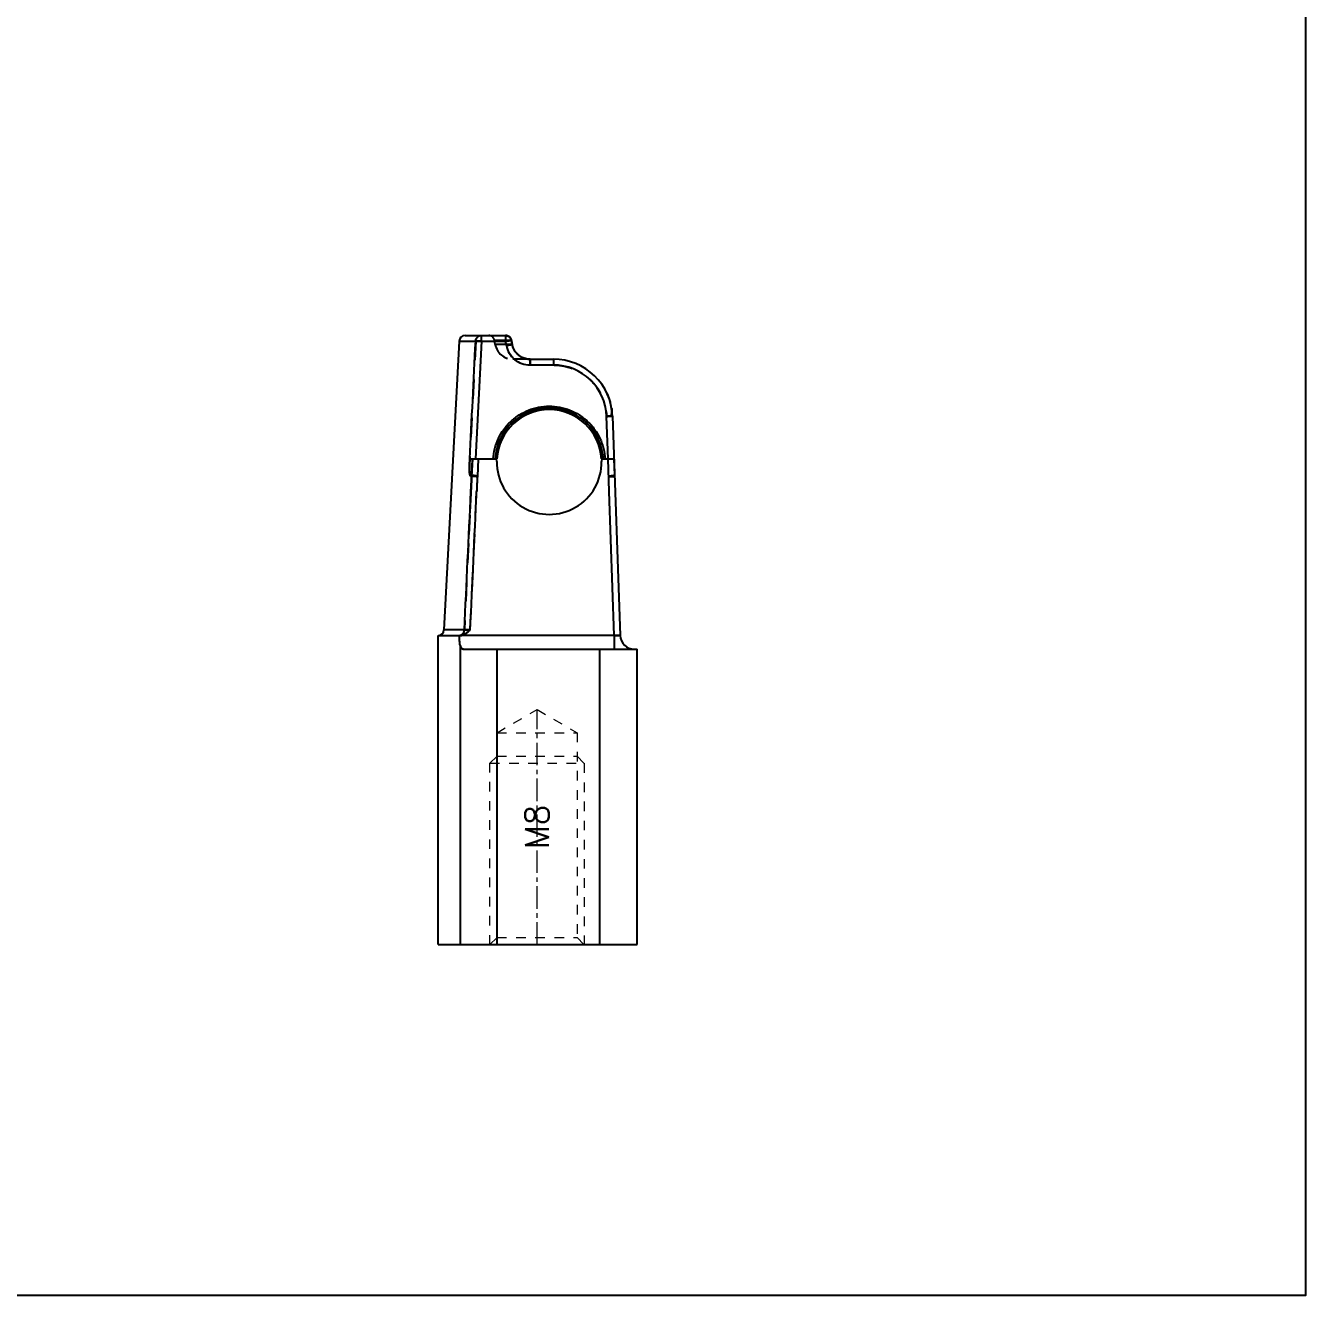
# Model space of a CAD drawing. Header units: millimetres. Extents: x 3267 to 5677, y -4731 to 2600.
# Drawn here: x 4599.6 to 4708.2, y -4159.3 to -4051.5 of the extents above; entities that cross this region are included whole.
import ezdxf
from ezdxf.enums import TextEntityAlignment as Align

# ---------------------------------------------------------------- set-up
doc = ezdxf.new("R2010")
doc.units = ezdxf.units.MM
doc.header["$LTSCALE"] = 16.335
doc.linetypes.add('CENTER', pattern=[0.6, 0.375, -0.075, 0.075, -0.075])
doc.linetypes.add('HIDDEN', pattern=[0.2, 0.1, -0.1])
doc.layers.get('0').update_dxf_attribs({"linetype": 'CONTINUOUS'})
doc.layers.add('22', color=7, linetype='CONTINUOUS')
doc.layers.add('screw', color=33, linetype='CONTINUOUS', lineweight=13)
doc.styles.add('TXT', font='txt.shx', dxfattribs={"bigfont": 'gbcbig.shx'})

msp = doc.modelspace()

# ---------------------------------------------------------------- linework, layer by layer
msp.add_lwpolyline([(4490.92, -3943.637), (4708.227, -3943.637), (4708.227, -4159.325), (4490.92, -4159.325)], close=True)
at = {"layer": '22', "color": 7, "linetype": 'Continuous'}
for p, q in [((4636.38, -4078.278), (4635.094, -4102.802)), ((4636.38, -4078.278), (4637.785, -4078.278)), ((4636.882, -4077.801), (4640.324, -4077.801)), ((4638.28, -4078.295), (4637.778, -4088.288)), ((4638.28, -4078.295), (4638.28, -4077.801)), ((4638.28, -4078.295), (4640.324, -4078.295)), ((4640.324, -4077.801), (4640.324, -4078.295)), ((4640.388, -4078.644), (4640.324, -4078.295)), ((4640.882, -4078.563), (4640.818, -4078.214)), ((4641.409, -4079.456), (4641.143, -4079.173)), ((4642.4, -4079.811), (4642.11, -4079.784)), ((4642.4, -4079.811), (4642.399, -4080.305)), ((4642.4, -4079.811), (4644.378, -4079.811)), ((4644.378, -4079.811), (4644.378, -4080.305)), ((4642.4, -4080.305), (4644.378, -4080.305)), ((4649.024, -4088.288), (4648.898, -4084.67)), ((4649.4, -4084.661), (4650.05, -4103.27)), ((4637.259, -4088.777), (4637.283, -4088.287)), ((4637.285, -4088.777), (4637.309, -4088.288)), ((4637.309, -4088.288), (4639.566, -4088.288)), ((4637.455, -4089.666), (4637.519, -4088.288)), ((4638.004, -4088.288), (4637.931, -4089.767)), ((4639.577, -4088.498), (4639.566, -4088.288)), ((4648.487, -4088.288), (4648.476, -4088.497)), ((4648.487, -4088.288), (4649.516, -4088.288)), ((4649.126, -4091.06), (4649.024, -4088.288)), ((4649.516, -4088.288), (4649.565, -4089.674)), ((4637.455, -4089.666), (4637.398, -4089.666)), ((4637.383, -4089.765), (4637.439, -4089.765)), ((4649.547, -4103.27), (4649.126, -4091.06)), ((4634.593, -4129.534), (4634.593, -4103.278)), ((4634.593, -4103.278), (4636.463, -4103.278)), ((4636.827, -4102.802), (4635.094, -4102.802)), ((4649.547, -4103.27), (4636.57, -4103.27)), ((4649.547, -4103.27), (4649.547, -4104.434)), ((4636.47, -4104.096), (4636.47, -4129.534)), ((4636.758, -4104.434), (4651.505, -4104.434)), ((4639.611, -4129.534), (4639.611, -4104.434)), ((4648.305, -4104.434), (4648.305, -4129.534)), ((4651.505, -4129.534), (4651.505, -4104.434)), ((4634.593, -4129.534), (4651.505, -4129.534))]:
    msp.add_line(p, q, dxfattribs=at)
at = {"layer": '22', "color": 8, "linetype": 'HIDDEN'}
for p, q in [((4637.785, -4078.278), (4637.283, -4088.288)), ((4639.453, -4078.566), (4639.391, -4078.217)), ((4640.812, -4078.217), (4639.391, -4078.217)), ((4640.875, -4078.566), (4639.453, -4078.566)), ((4640.812, -4078.217), (4640.875, -4078.566)), ((4640.882, -4078.563), (4640.875, -4078.566)), ((4640.96, -4078.838), (4640.96, -4078.838)), ((4642.4, -4079.811), (4640.937, -4079.811)), ((4642.112, -4079.784), (4642.111, -4079.784)), ((4642.402, -4080.305), (4642.402, -4079.811)), ((4648.614, -4082.133), (4648.598, -4082.133)), ((4637.283, -4088.288), (4637.309, -4088.288)), ((4637.508, -4088.288), (4637.439, -4089.765)), ((4639.437, -4088.288), (4639.439, -4088.265)), ((4639.584, -4088.288), (4639.566, -4088.288)), ((4648.469, -4088.288), (4648.487, -4088.288)), ((4648.614, -4088.265), (4648.616, -4088.288)), ((4649.526, -4088.288), (4649.516, -4088.288)), ((4637.373, -4091.184), (4637.284, -4093.062)), ((4637.324, -4102.793), (4637.869, -4091.06)), ((4637.378, -4091.06), (4637.373, -4091.184)), ((4637.284, -4093.062), (4637.171, -4095.479)), ((4637.171, -4095.479), (4636.827, -4102.802))]:
    msp.add_line(p, q, dxfattribs=at)
at = {"layer": '22', "color": 7, "linetype": 'Continuous'}
for points in [[(4641.144, -4079.174), (4640.96, -4078.837), (4640.882, -4078.563)], [(4642.111, -4079.784), (4641.737, -4079.663), (4641.408, -4079.455)]]:
    msp.add_lwpolyline(points, dxfattribs=at)
for centre, radius, start, end in [((4636.882, -4078.304), 0.502, 89.95442, 177), ((4640.324, -4078.304), 0.502, 10.31429, 90.01395), ((4644.378, -4084.836), 5.025, 2, 90), ((4644.378, -4084.828), 4.523, 1.99983, 89.99444), ((4644.027, -4088.547), 4.45, 3.32495, 176.67505), ((4643.853, -4088.546), 4.423, 176.35557, 176.65611), ((4644.027, -4088.547), 4.45, 179.37485, 0.63696), ((4644.24, -4088.543), 4.383, 3.33362, 3.63618), ((4637.891, -4089.791), 0.508, 165.75436, 177.06861), ((4637.945, -4089.791), 0.507, 167.33946, 176.92664), ((4649.076, -4089.791), 0.502, 2, 13.44966), ((409.433, -3902.462), 4232.634, 357.287174, 357.44617), ((4634.593, -4102.776), 0.502, 269.99903, 356.99995), ((4636.333, -4102.789), 0.489, 277.58419, 287.28105), ((4636.462, -4102.559), 0.719, 270.10342, 278.63975), ((4651.255, -4103.228), 1.206, 182, 270)]:
    msp.add_arc(centre, radius, start, end, dxfattribs=at)
at = {"layer": '22', "color": 8, "linetype": 'HIDDEN'}
for centre, radius, start, end in [((4638.896, -4078.304), 0.502, 10, 89.95334), ((4640.937, -4078.304), 1.508, 190, 270.08563), ((4640.325, -4078.288), 0.486, 67.03486, 70.36338), ((4640.321, -4078.297), 0.497, 50.16947, 66.97395), ((4640.322, -4078.295), 0.494, 48.27857, 50.1403), ((4640.315, -4078.302), 0.504, 29.66826, 48.21024), ((4640.308, -4078.305), 0.512, 9.9235, 29.53597), ((4640.324, -4078.304), 0.502, 10.02286, 10.31429), ((4642.398, -4078.24), 1.571, 244.6151, 245.60018), ((4642.402, -4078.229), 1.582, 245.63222, 260.49387), ((4642.403, -4078.221), 1.59, 260.50016, 269.58313), ((4642.402, -4078.229), 1.583, 269.59076, 270.08436), ((4636.334, -4102.793), 0.485, 270.01752, 277.59467)]:
    msp.add_arc(centre, radius, start, end, dxfattribs=at)
at = {"layer": '22', "color": 7, "linetype": 'Continuous'}
for points in [[(4637.283, -4088.287), (4637.45, -4084.951), (4637.618, -4081.614), (4637.785, -4078.278)], [(4636.827, -4102.802), (4637.011, -4098.888), (4637.194, -4094.974), (4637.378, -4091.06)]]:
    msp.add_open_spline(points, degree=3, dxfattribs=at)
for points, knots in [([(4637.785, -4078.278), (4637.788, -4078.214), (4637.819, -4078.088), (4637.93, -4077.931), (4638.091, -4077.826), (4638.218, -4077.801), (4638.28, -4077.801)], [0, 0, 0, 0, 0.2516614, 0.5022664, 0.7515562, 1, 1, 1, 1]), ([(4637.785, -4078.278), (4637.805, -4078.277), (4637.862, -4078.278), (4637.969, -4078.281), (4638.115, -4078.287), (4638.223, -4078.292), (4638.28, -4078.295)], [0, 0, 0, 0, 0.1192615, 0.3456161, 0.6515904, 1, 1, 1, 1]), ([(4640.818, -4078.214), (4640.818, -4078.214), (4640.817, -4078.213), (4640.816, -4078.213), (4640.812, -4078.214), (4640.806, -4078.214), (4640.795, -4078.215), (4640.779, -4078.218), (4640.758, -4078.221), (4640.733, -4078.225), (4640.705, -4078.229), (4640.659, -4078.237), (4640.595, -4078.247), (4640.51, -4078.259), (4640.419, -4078.277), (4640.356, -4078.289), (4640.324, -4078.295)], [0, 0, 0, 0, 0.0014743, 0.0051858, 0.0112448, 0.0196547, 0.0434798, 0.0765069, 0.1183922, 0.1687338, 0.2270978, 0.2928999, 0.4442774, 0.6171646, 0.805019, 1, 1, 1, 1]), ([(4640.882, -4078.563), (4640.882, -4078.563), (4640.881, -4078.563), (4640.879, -4078.562), (4640.875, -4078.563), (4640.868, -4078.563), (4640.856, -4078.565), (4640.839, -4078.567), (4640.819, -4078.57), (4640.796, -4078.574), (4640.77, -4078.578), (4640.729, -4078.584), (4640.668, -4078.595), (4640.585, -4078.609), (4640.49, -4078.626), (4640.422, -4078.638), (4640.388, -4078.644)], [0, 0, 0, 0, 0.0017613, 0.0061132, 0.0130654, 0.022527, 0.0485432, 0.0830903, 0.1249337, 0.1726269, 0.2248201, 0.2824157, 0.4212306, 0.5914972, 0.7878393, 1, 1, 1, 1]), ([(4640.388, -4078.644), (4640.43, -4078.875), (4640.598, -4079.326), (4641.067, -4079.87), (4641.692, -4080.223), (4642.165, -4080.305), (4642.4, -4080.305)], [0, 0, 0, 0, 0.2499515, 0.4999188, 0.7499316, 1, 1, 1, 1]), ([(4639.281, -4088.288), (4639.298, -4087.99), (4639.391, -4087.394), (4639.692, -4086.542), (4640.07, -4085.89), (4640.443, -4085.419), (4640.86, -4084.987), (4641.456, -4084.526), (4642.26, -4084.115), (4643.127, -4083.859), (4644.027, -4083.769), (4644.926, -4083.859), (4645.793, -4084.115), (4646.597, -4084.526), (4647.193, -4084.987), (4647.61, -4085.419), (4647.983, -4085.89), (4648.361, -4086.542), (4648.662, -4087.394), (4648.755, -4087.99), (4648.772, -4088.288)], [0, 0, 0, 0, 0.062451, 0.124941, 0.1874567, 0.2187742, 0.2500987, 0.3125715, 0.375028, 0.4374842, 0.5, 0.5625158, 0.624972, 0.6874285, 0.7499013, 0.7812258, 0.8125433, 0.875059, 0.937549, 1, 1, 1, 1]), ([(4648.614, -4088.265), (4648.596, -4087.978), (4648.502, -4087.404), (4648.207, -4086.586), (4647.768, -4085.835), (4647.194, -4085.181), (4646.503, -4084.65), (4645.728, -4084.257), (4644.893, -4084.01), (4644.026, -4083.925), (4643.16, -4084.01), (4642.325, -4084.257), (4641.549, -4084.65), (4640.859, -4085.181), (4640.285, -4085.835), (4639.845, -4086.586), (4639.55, -4087.404), (4639.457, -4087.978), (4639.439, -4088.265)], [0, 0, 0, 0, 0.0624928, 0.1249866, 0.1874829, 0.2499824, 0.3124804, 0.3749851, 0.4374941, 0.4999987, 0.5625033, 0.6250114, 0.6875156, 0.7500136, 0.8125127, 0.8750101, 0.9375057, 1, 1, 1, 1]), ([(4648.898, -4084.67), (4648.93, -4084.669), (4648.994, -4084.666), (4649.087, -4084.664), (4649.173, -4084.662), (4649.238, -4084.66), (4649.284, -4084.659), (4649.314, -4084.659), (4649.339, -4084.659), (4649.36, -4084.659), (4649.376, -4084.659), (4649.387, -4084.659), (4649.394, -4084.66), (4649.397, -4084.66), (4649.399, -4084.66), (4649.4, -4084.661), (4649.4, -4084.661)], [0, 0, 0, 0, 0.1948254, 0.3825561, 0.5553673, 0.7067734, 0.7726424, 0.8310693, 0.881465, 0.9233991, 0.9564633, 0.9803153, 0.9887357, 0.9948027, 0.9985196, 1, 1, 1, 1]), ([(4637.383, -4089.765), (4637.382, -4089.765), (4637.379, -4089.761), (4637.374, -4089.755), (4637.367, -4089.748), (4637.359, -4089.74), (4637.351, -4089.73), (4637.343, -4089.722), (4637.334, -4089.714), (4637.325, -4089.704), (4637.319, -4089.688), (4637.312, -4089.669), (4637.306, -4089.647), (4637.3, -4089.623), (4637.292, -4089.587), (4637.283, -4089.539), (4637.273, -4089.475), (4637.265, -4089.405), (4637.257, -4089.299), (4637.251, -4089.153), (4637.251, -4088.969), (4637.255, -4088.842), (4637.258, -4088.777)], [0, 0, 0, 0, 0.0051276, 0.0113432, 0.0228213, 0.0344226, 0.0464537, 0.0579567, 0.0688123, 0.0810663, 0.0978335, 0.1188773, 0.1412478, 0.1651872, 0.1913227, 0.2489565, 0.31083, 0.3800064, 0.4570155, 0.6252574, 0.8088696, 1, 1, 1, 1]), ([(4637.259, -4088.777), (4637.26, -4088.777), (4637.269, -4088.777), (4637.278, -4088.777), (4637.285, -4088.777)], [0, 0, 0, 0, 0.1868749, 1, 1, 1, 1]), ([(4637.398, -4089.666), (4637.393, -4089.666), (4637.381, -4089.662), (4637.366, -4089.648), (4637.352, -4089.627), (4637.339, -4089.598), (4637.327, -4089.561), (4637.312, -4089.498), (4637.297, -4089.402), (4637.285, -4089.269), (4637.278, -4089.116), (4637.278, -4088.95), (4637.282, -4088.835), (4637.285, -4088.777)], [0, 0, 0, 0, 0.0174129, 0.0384857, 0.0656497, 0.0999781, 0.1418228, 0.1911906, 0.3117218, 0.4583306, 0.6261763, 0.8092519, 1, 1, 1, 1]), ([(4637.454, -4089.665), (4637.454, -4089.668), (4637.452, -4089.672), (4637.451, -4089.677), (4637.45, -4089.679)], [0, 0, 0, 0, 0.4702562, 1, 1, 1, 1]), ([(4637.922, -4089.766), (4637.896, -4089.755), (4637.842, -4089.741), (4637.763, -4089.725), (4637.688, -4089.711), (4637.621, -4089.699), (4637.562, -4089.689), (4637.515, -4089.681), (4637.48, -4089.673), (4637.461, -4089.669), (4637.454, -4089.665)], [0, 0, 0, 0, 0.1763808, 0.3470501, 0.5069642, 0.6514802, 0.7763381, 0.8778668, 0.9530883, 1, 1, 1, 1]), ([(4649.565, -4089.674), (4649.565, -4089.676), (4649.561, -4089.679), (4649.554, -4089.682), (4649.542, -4089.686), (4649.518, -4089.692), (4649.477, -4089.701), (4649.417, -4089.712), (4649.344, -4089.725), (4649.26, -4089.739), (4649.169, -4089.754), (4649.107, -4089.766), (4649.075, -4089.772)], [0, 0, 0, 0, 0.0077526, 0.0234723, 0.0481133, 0.0816525, 0.1743507, 0.298335, 0.4489465, 0.6204954, 0.8065012, 1, 1, 1, 1]), ([(4649.544, -4088.786), (4649.544, -4088.786), (4649.543, -4088.785), (4649.54, -4088.785), (4649.536, -4088.785), (4649.534, -4088.785)], [0, 0, 0, 0, 0.0753167, 0.2648841, 1, 1, 1, 1]), ([(4637.378, -4091.06), (4637.389, -4090.844), (4637.41, -4090.412), (4637.43, -4089.981), (4637.439, -4089.765)], [0, 0, 0, 0, 0.5001266, 1, 1, 1, 1]), ([(4637.439, -4089.765), (4637.447, -4089.763), (4637.467, -4089.761), (4637.503, -4089.759), (4637.552, -4089.759), (4637.639, -4089.758), (4637.765, -4089.761), (4637.872, -4089.764), (4637.928, -4089.766)], [0, 0, 0, 0, 0.046272, 0.1212065, 0.2227247, 0.3478676, 0.6531029, 1, 1, 1, 1]), ([(4637.931, -4089.767), (4637.918, -4089.982), (4637.892, -4090.413), (4637.873, -4090.844), (4637.864, -4091.06)], [0, 0, 0, 0, 0.4999993, 1, 1, 1, 1]), ([(4649.081, -4089.773), (4649.113, -4089.772), (4649.177, -4089.77), (4649.268, -4089.768), (4649.353, -4089.767), (4649.427, -4089.766), (4649.481, -4089.766), (4649.517, -4089.767), (4649.538, -4089.768), (4649.554, -4089.769), (4649.566, -4089.77), (4649.574, -4089.771), (4649.577, -4089.773), (4649.578, -4089.773), (4649.578, -4089.773)], [0, 0, 0, 0, 0.1942241, 0.380988, 0.5527556, 0.7034073, 0.8273255, 0.8778063, 0.9199848, 0.9534343, 0.9779552, 0.9937031, 0.9981452, 1, 1, 1, 1]), ([(4636.47, -4104.096), (4636.445, -4103.973), (4636.412, -4103.701), (4636.4, -4103.427), (4636.399, -4103.278)], [0, 0, 0, 0, 0.4573982, 1, 1, 1, 1]), ([(4636.479, -4103.256), (4636.527, -4103.241), (4636.619, -4103.196), (4636.73, -4103.089), (4636.804, -4102.954), (4636.825, -4102.853), (4636.827, -4102.802)], [0, 0, 0, 0, 0.248249, 0.4976861, 0.7484373, 1, 1, 1, 1]), ([(4637.324, -4102.793), (4637.269, -4102.845), (4637.158, -4102.948), (4636.984, -4103.092), (4636.822, -4103.191), (4636.681, -4103.246), (4636.607, -4103.265), (4636.57, -4103.27)], [0, 0, 0, 0, 0.2500407, 0.5000277, 0.7498896, 0.8749536, 1, 1, 1, 1]), ([(4636.827, -4102.802), (4636.835, -4102.803), (4636.854, -4102.804), (4636.891, -4102.805), (4636.941, -4102.804), (4637.029, -4102.803), (4637.158, -4102.8), (4637.266, -4102.796), (4637.324, -4102.793)], [0, 0, 0, 0, 0.0449482, 0.1191808, 0.220556, 0.3457616, 0.6519464, 1, 1, 1, 1]), ([(4650.05, -4103.27), (4650.05, -4103.274), (4650.033, -4103.28), (4650.007, -4103.283), (4649.96, -4103.286), (4649.899, -4103.286), (4649.823, -4103.285), (4649.705, -4103.281), (4649.611, -4103.275), (4649.547, -4103.27)], [0, 0, 0, 0, 0.0233257, 0.0801936, 0.1719459, 0.2956577, 0.4465409, 0.6188096, 1, 1, 1, 1]), ([(4636.758, -4104.434), (4636.723, -4104.434), (4636.671, -4104.425), (4636.611, -4104.389), (4636.556, -4104.335), (4636.503, -4104.236), (4636.48, -4104.146), (4636.47, -4104.096)], [0, 0, 0, 0, 0.2132912, 0.3180562, 0.4281304, 0.6823325, 1, 1, 1, 1])]:
    msp.add_open_spline(points, degree=3, knots=knots, dxfattribs=at)
at = {"layer": '22', "color": 8, "linetype": 'HIDDEN'}
for points, knots in [([(4638.28, -4078.295), (4638.222, -4078.292), (4638.114, -4078.287), (4637.969, -4078.281), (4637.862, -4078.278), (4637.805, -4078.277), (4637.785, -4078.278)], [0, 0, 0, 0, 0.3484793, 0.6544504, 0.8807714, 1, 1, 1, 1]), ([(4640.324, -4077.801), (4640.382, -4077.801), (4640.498, -4077.822), (4640.649, -4077.911), (4640.762, -4078.048), (4640.802, -4078.159), (4640.812, -4078.217)], [0, 0, 0, 0, 0.2484835, 0.4977913, 0.7483494, 1, 1, 1, 1]), ([(4640.324, -4078.295), (4640.356, -4078.288), (4640.419, -4078.276), (4640.51, -4078.26), (4640.595, -4078.247), (4640.669, -4078.235), (4640.722, -4078.226), (4640.758, -4078.22), (4640.779, -4078.217), (4640.795, -4078.215), (4640.808, -4078.214), (4640.814, -4078.215), (4640.819, -4078.215), (4640.819, -4078.216)], [0, 0, 0, 0, 0.1945583, 0.3819342, 0.5545841, 0.7058524, 0.8299618, 0.880229, 0.9220395, 0.9550354, 0.9789881, 0.9938205, 1, 1, 1, 1]), ([(4640.388, -4078.644), (4640.422, -4078.638), (4640.49, -4078.626), (4640.585, -4078.609), (4640.668, -4078.595), (4640.729, -4078.584), (4640.77, -4078.578), (4640.796, -4078.574), (4640.819, -4078.57), (4640.84, -4078.567), (4640.856, -4078.565), (4640.868, -4078.563), (4640.875, -4078.563), (4640.879, -4078.562), (4640.881, -4078.563), (4640.882, -4078.563), (4640.882, -4078.563)], [0, 0, 0, 0, 0.2122233, 0.408614, 0.578909, 0.7177298, 0.775326, 0.8275212, 0.8752126, 0.9170448, 0.9515717, 0.9775579, 0.987001, 0.9939323, 0.998261, 1, 1, 1, 1]), ([(4640.388, -4078.644), (4640.43, -4078.875), (4640.598, -4079.326), (4641.068, -4079.871), (4641.693, -4080.224), (4642.167, -4080.305), (4642.402, -4080.305)], [0, 0, 0, 0, 0.2499601, 0.4999197, 0.7499189, 1, 1, 1, 1]), ([(4640.818, -4078.214), (4640.819, -4078.214), (4640.815, -4078.215), (4640.813, -4078.216), (4640.812, -4078.217)], [0, 0, 0, 0, 0.2642016, 1, 1, 1, 1]), ([(4640.819, -4078.216), (4640.819, -4078.217), (4640.818, -4078.216), (4640.817, -4078.217), (4640.814, -4078.217), (4640.813, -4078.217), (4640.812, -4078.217)], [0, 0, 0, 0, 0.0621414, 0.2496025, 0.5624309, 1, 1, 1, 1]), ([(4640.875, -4078.566), (4640.907, -4078.74), (4641.037, -4079.08), (4641.395, -4079.488), (4641.869, -4079.752), (4642.227, -4079.812), (4642.405, -4079.811)], [0, 0, 0, 0, 0.2500525, 0.5000139, 0.7499765, 1, 1, 1, 1]), ([(4640.875, -4078.566), (4640.897, -4078.683), (4640.969, -4078.913), (4641.156, -4079.222), (4641.411, -4079.48), (4641.616, -4079.608), (4641.724, -4079.659)], [0, 0, 0, 0, 0.2494156, 0.4991815, 0.7493773, 1, 1, 1, 1]), ([(4644.378, -4080.305), (4644.667, -4080.306), (4645.247, -4080.361), (4646.083, -4080.609), (4646.856, -4081.012), (4647.539, -4081.555), (4648.105, -4082.218), (4648.535, -4082.977), (4648.812, -4083.804), (4648.887, -4084.381), (4648.898, -4084.67)], [0, 0, 0, 0, 0.1250096, 0.2500176, 0.3750225, 0.5000239, 0.6250218, 0.7500163, 0.8750087, 1, 1, 1, 1]), ([(4648.806, -4082.461), (4648.79, -4082.432), (4648.728, -4082.318), (4648.657, -4082.209), (4648.598, -4082.133)], [0, 0, 0, 0, 0.2560965, 1, 1, 1, 1]), ([(4648.912, -4082.67), (4648.976, -4082.804), (4649.089, -4083.078), (4649.183, -4083.359), (4649.222, -4083.502)], [0, 0, 0, 0, 0.4995549, 1, 1, 1, 1]), ([(4649.326, -4083.96), (4649.336, -4084.019), (4649.352, -4084.133), (4649.338, -4084.307), (4649.29, -4084.478), (4649.264, -4084.597), (4649.255, -4084.66)], [0, 0, 0, 0, 0.2516769, 0.484755, 0.7304698, 1, 1, 1, 1]), ([(4649.255, -4084.66), (4649.229, -4084.66), (4649.11, -4084.663), (4648.991, -4084.666), (4648.898, -4084.67)], [0, 0, 0, 0, 0.2136633, 1, 1, 1, 1]), ([(4637.931, -4089.767), (4637.923, -4089.875), (4637.91, -4090.09), (4637.893, -4090.413), (4637.882, -4090.737), (4637.873, -4090.952), (4637.869, -4091.06)], [0, 0, 0, 0, 0.2500002, 0.5000005, 0.7499995, 1, 1, 1, 1]), ([(4649.578, -4089.771), (4649.578, -4089.77), (4649.578, -4089.767), (4649.574, -4089.764), (4649.567, -4089.76), (4649.555, -4089.758), (4649.538, -4089.755), (4649.517, -4089.754), (4649.481, -4089.752), (4649.426, -4089.752), (4649.351, -4089.752), (4649.265, -4089.756), (4649.172, -4089.76), (4649.108, -4089.767), (4649.075, -4089.772)], [0, 0, 0, 0, 0.0085492, 0.01361, 0.0299773, 0.0543466, 0.0873851, 0.1289977, 0.1788904, 0.3016977, 0.4512868, 0.6219759, 0.8072715, 1, 1, 1, 1]), ([(4649.578, -4089.773), (4649.578, -4089.772), (4649.573, -4089.771), (4649.567, -4089.77), (4649.554, -4089.769), (4649.537, -4089.768), (4649.516, -4089.767), (4649.481, -4089.766), (4649.427, -4089.766), (4649.352, -4089.767), (4649.268, -4089.768), (4649.176, -4089.77), (4649.113, -4089.772), (4649.081, -4089.773)], [0, 0, 0, 0, 0.0064285, 0.0219691, 0.0467082, 0.0803638, 0.1226051, 0.1730865, 0.2971309, 0.4478237, 0.6195557, 0.8061193, 1, 1, 1, 1]), ([(4636.57, -4103.27), (4636.607, -4103.265), (4636.681, -4103.247), (4636.822, -4103.192), (4636.985, -4103.093), (4637.16, -4102.95), (4637.271, -4102.846), (4637.324, -4102.793)], [0, 0, 0, 0, 0.1250488, 0.2501145, 0.4999812, 0.7499637, 1, 1, 1, 1]), ([(4637.324, -4102.793), (4637.267, -4102.796), (4637.158, -4102.8), (4637.029, -4102.803), (4636.941, -4102.804), (4636.891, -4102.805), (4636.854, -4102.804), (4636.835, -4102.803), (4636.827, -4102.802)], [0, 0, 0, 0, 0.3480167, 0.6542039, 0.779422, 0.8808096, 0.9550501, 1, 1, 1, 1]), ([(4649.547, -4103.27), (4649.611, -4103.275), (4649.705, -4103.281), (4649.823, -4103.285), (4649.899, -4103.286), (4649.96, -4103.286), (4650.007, -4103.283), (4650.033, -4103.28), (4650.05, -4103.274), (4650.05, -4103.27)], [0, 0, 0, 0, 0.3811733, 0.5534392, 0.7043259, 0.8280418, 0.9198014, 0.9766745, 1, 1, 1, 1]), ([(4636.47, -4104.096), (4636.48, -4104.146), (4636.503, -4104.236), (4636.556, -4104.335), (4636.611, -4104.389), (4636.671, -4104.425), (4636.723, -4104.434), (4636.758, -4104.434)], [0, 0, 0, 0, 0.3175271, 0.5718147, 0.6819572, 0.7867262, 1, 1, 1, 1])]:
    msp.add_open_spline(points, degree=3, knots=knots, dxfattribs=at)
for points in [[(4640.488, -4077.83), (4640.436, -4077.811), (4640.38, -4077.801), (4640.324, -4077.801)], [(4637.439, -4089.763), (4637.421, -4090.196), (4637.399, -4090.628), (4637.378, -4091.06)], [(4636.332, -4103.278), (4636.382, -4103.278), (4636.431, -4103.27), (4636.478, -4103.256)]]:
    msp.add_open_spline(points, degree=3, dxfattribs=at)
at = {"layer": 'screw', "linetype": 'HIDDEN', "ltscale": 0.497582}
for p, q in [((4639.598, -4111.534), (4642.998, -4109.571)), ((4642.998, -4109.571), (4646.398, -4111.534)), ((4639.598, -4128.934), (4639.598, -4111.534)), ((4639.598, -4111.534), (4646.398, -4111.534)), ((4646.398, -4111.534), (4646.398, -4128.934)), ((4638.998, -4129.534), (4639.598, -4128.934)), ((4639.598, -4128.934), (4646.398, -4128.934)), ((4646.398, -4128.934), (4646.998, -4129.534))]:
    msp.add_line(p, q, dxfattribs=at)
at = {"layer": 'screw', "color": 1, "linetype": 'CENTER', "ltscale": 0.310989}
msp.add_line((4642.998, -4129.534), (4642.998, -4109.571), dxfattribs=at)
at = {"layer": 'screw', "color": 92, "linetype": 'HIDDEN', "ltscale": 0.497582}
for p, q in [((4638.998, -4114.134), (4639.598, -4113.534)), ((4639.598, -4113.534), (4646.398, -4113.534)), ((4646.398, -4113.534), (4646.998, -4114.134)), ((4638.998, -4129.534), (4638.998, -4114.134)), ((4638.998, -4114.134), (4646.998, -4114.134)), ((4646.998, -4114.134), (4646.998, -4129.534))]:
    msp.add_line(p, q, dxfattribs=at)

# ---------------------------------------------------------------- texts
at = {"layer": 'screw', "color": 222, "linetype": 'HIDDEN', "ltscale": 0.497582, "style": 'TXT'}
msp.add_text('M8', height=2, rotation=90, dxfattribs=at).set_placement((4642.998, -4119.552), align=Align.MIDDLE)

doc.saveas('drawing.dxf')
